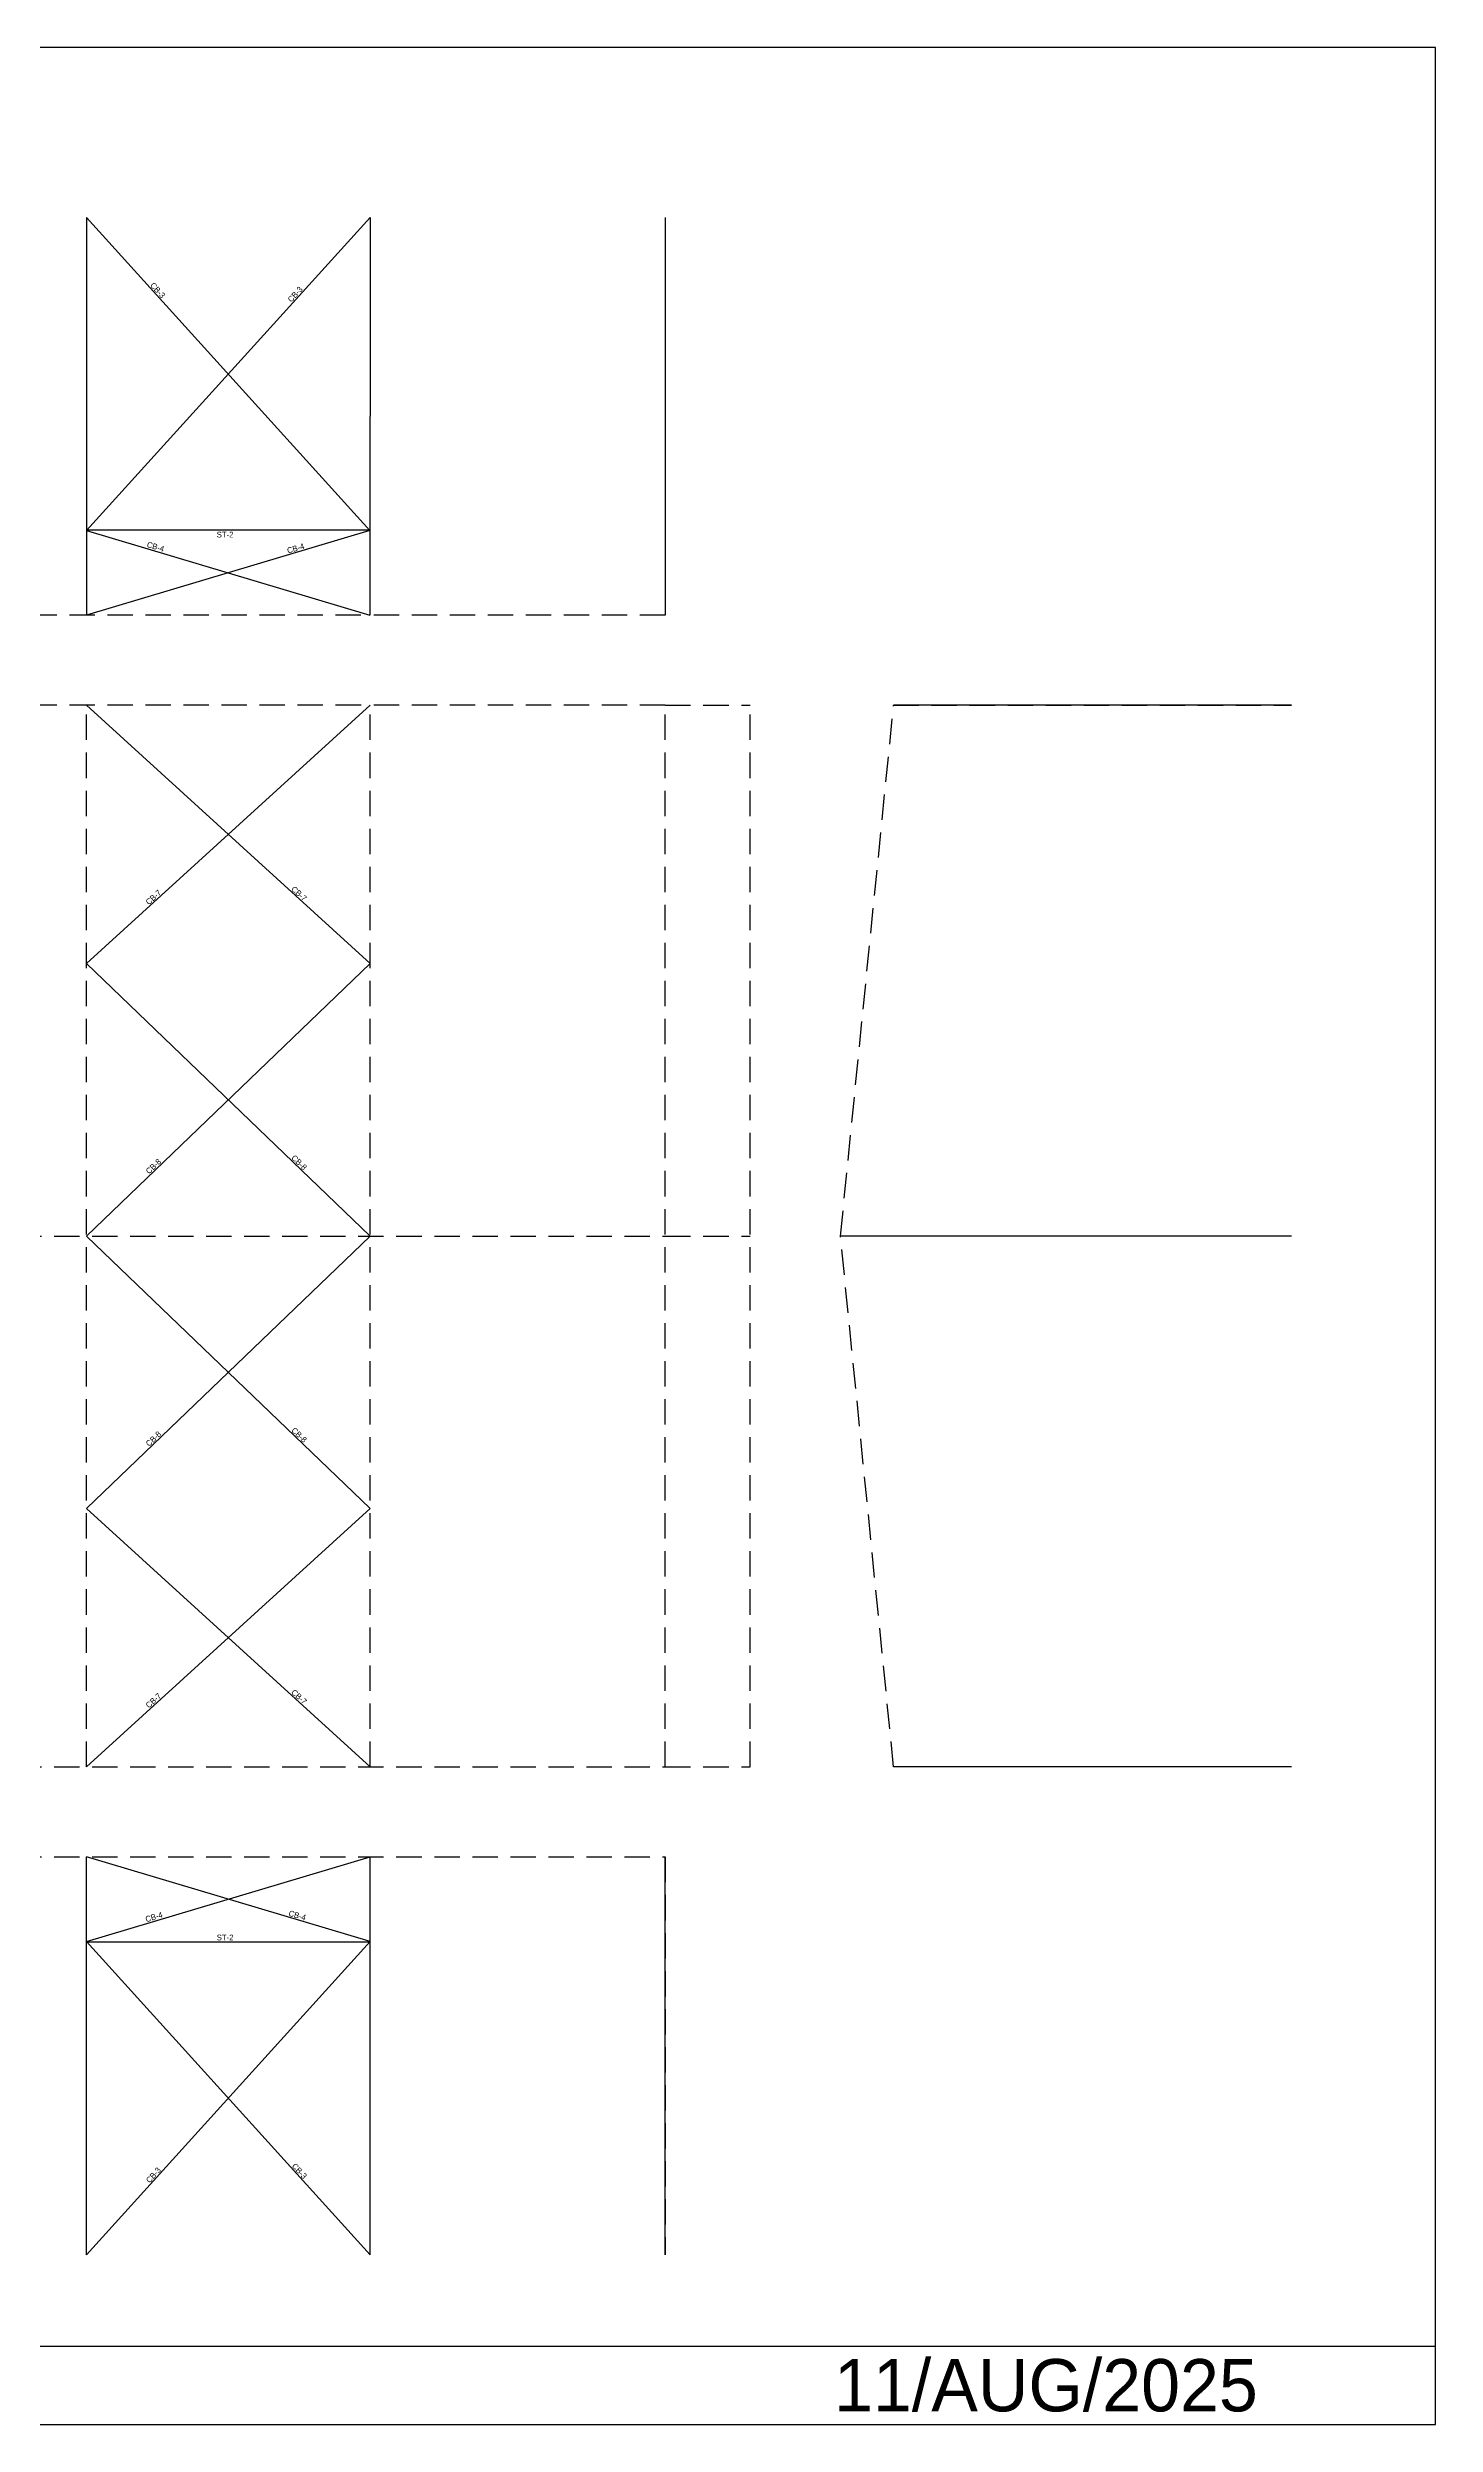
# Model space of a CAD drawing. Extents: x -14502 to 52587, y -13979 to 36394.
# Drawn here: x 23210 to 52587, y -13922 to 36394 of the extents above; entities that cross this region are included whole.
import ezdxf

# ---------------------------------------------------------------- set-up
doc = ezdxf.new("R2010")
doc.units = 0
doc.linetypes.add('CONTIN', pattern=[0])
doc.linetypes.add('DASHED', pattern=[805.05, 536.7, -268.35])
doc.layers.get('0').update_dxf_attribs({"linetype": 'CONTIN'})
for name, color, linetype in [('16', 7, 'CONTIN'), ('2', 7, 'CONTIN'), ('23', 7, 'DASHED'), ('3', 7, 'CONTIN'), ('4', 5, 'CONTIN'), ('8', 5, 'DASHED')]:
    doc.layers.add(name, color=color, linetype=linetype)

msp = doc.modelspace()

# ---------------------------------------------------------------- linework, layer by layer
for p, q in [((52586.668, 36394.324), (-14501.67, 36394.324)), ((52586.668, -13921.93), (52586.668, 36394.324)), ((-14501.67, -12261.493), (52586.668, -12261.493)), ((-14501.67, -13921.93), (52586.668, -13921.93))]:
    msp.add_line(p, q)
at = {"layer": '2'}
for p, q in [((30021.863, 26175.463), (24047.264, 26175.855)), ((24047.701, -3705.05), (30022.301, -3705.05))]:
    msp.add_line(p, q, dxfattribs=at)
at = {"layer": '23'}
for p, q in [((24035, 0), (24035, 22470)), ((30035, 0), (30035, 22470))]:
    msp.add_line(p, q, dxfattribs=at)
at = {"layer": '3'}
for p, q in [((30035, 32799.109), (24034.564, 26169.506)), ((24035, 32799.508), (30034.562, 26169.113)), ((30034.562, 26169.113), (24034.445, 24379.508)), ((24034.564, 26169.506), (30034.445, 24379.109)), ((24035, 22470), (30035, 17001.799)), ((30035, 22470), (24035, 17001.799)), ((24035, 17001.799), (30035, 11235)), ((30035, 17001.799), (24035, 11235)), ((24035, 11235), (30035, 5468.2)), ((30035, 11235), (24035, 5468.2)), ((24035, 5468.2), (30035, 0)), ((30035, 5468.2), (24035, 0)), ((24035, -3698.7), (30035, -1908.7)), ((30035, -3698.7), (24035, -1908.7)), ((24035, -10328.699), (30035, -3698.7)), ((30035, -10328.699), (24035, -3698.7))]:
    msp.add_line(p, q, dxfattribs=at)
at = {"layer": '4'}
for p, q in [((24035, 32799.508), (24034.445, 24379.508)), ((30035, 32799.109), (30034.445, 24379.109)), ((36285, 32798.699), (36284.445, 24378.697)), ((49537.199, 22470), (41117.199, 22470)), ((49537.199, 11235), (39993.699, 11234.999)), ((49537.199, 0), (41117.199, 0)), ((24035, -10328.699), (24035, -1908.7)), ((30035, -10328.699), (30035, -1908.7)), ((36285, -10328.699), (36285, -1908.7))]:
    msp.add_line(p, q, dxfattribs=at)
at = {"layer": '8'}
for p, q in [((36285, 32798.699), (36284.445, 24378.697)), ((36284.445, 24378.697), (-0.555, 24381.092)), ((36285, 22470), (0, 22470)), ((36285, 0), (36285, 22470)), ((36285, 22470), (38085, 22470)), ((38085, 0), (38085, 22470)), ((39993.699, 11234.999), (41117.199, 22470)), ((41117.199, 22470), (49537.199, 22470)), ((0, 11235), (36285, 11235)), ((36285, 11235), (38085, 11235)), ((41117.199, 0), (39993.699, 11234.999)), ((0, 0), (36285, 0)), ((36285, 0), (38085, 0)), ((49537.199, 0), (41117.199, 0)), ((0, -1908.7), (36285, -1908.7)), ((36285, -1908.7), (36285, -10328.699))]:
    msp.add_line(p, q, dxfattribs=at)

# ---------------------------------------------------------------- texts
msp.add_text('11/AUG/2025', height=1106.958).set_placement((39856.656, -13645.19))
at = {"layer": '16'}
for s, rotation, p in [('CB-3', 312.141, (25371.289, 31353.195)), ('CB-3', 47.852, (28371.264, 30991.404)), ('CB-4', 343.385, (25300.877, 25822.113)), ('ST-2', 359.996, (26790.711, 26023.273)), ('CB-4', 16.608, (28300.867, 25682.496)), ('CB-7', -42.345, (28354.781, 18563.578)), ('CB-7', 42.345, (25354.777, 18235.08)), ('CB-8', 43.865, (25359.197, 12538.211)), ('CB-8', -43.865, (28359.199, 12876.151)), ('CB-8', 43.865, (25359.197, 6771.41)), ('CB-8', -43.865, (28359.199, 7109.351)), ('CB-7', 42.345, (25354.777, 1233.281)), ('CB-7', -42.345, (28354.781, 1561.779)), ('CB-4', 16.612, (25301.338, -3290.429)), ('CB-4', 343.388, (28301.338, -3151.01)), ('CB-3', 47.856, (25371.385, -8821.517)), ('CB-3', 312.144, (28371.385, -8459.923))]:
    msp.add_text(s, height=121.92, rotation=rotation, dxfattribs=at).set_placement(p)
msp.add_text('ST-2', height=121.92, dxfattribs=at).set_placement((26791.162, -3674.569))

doc.saveas('drawing.dxf')
